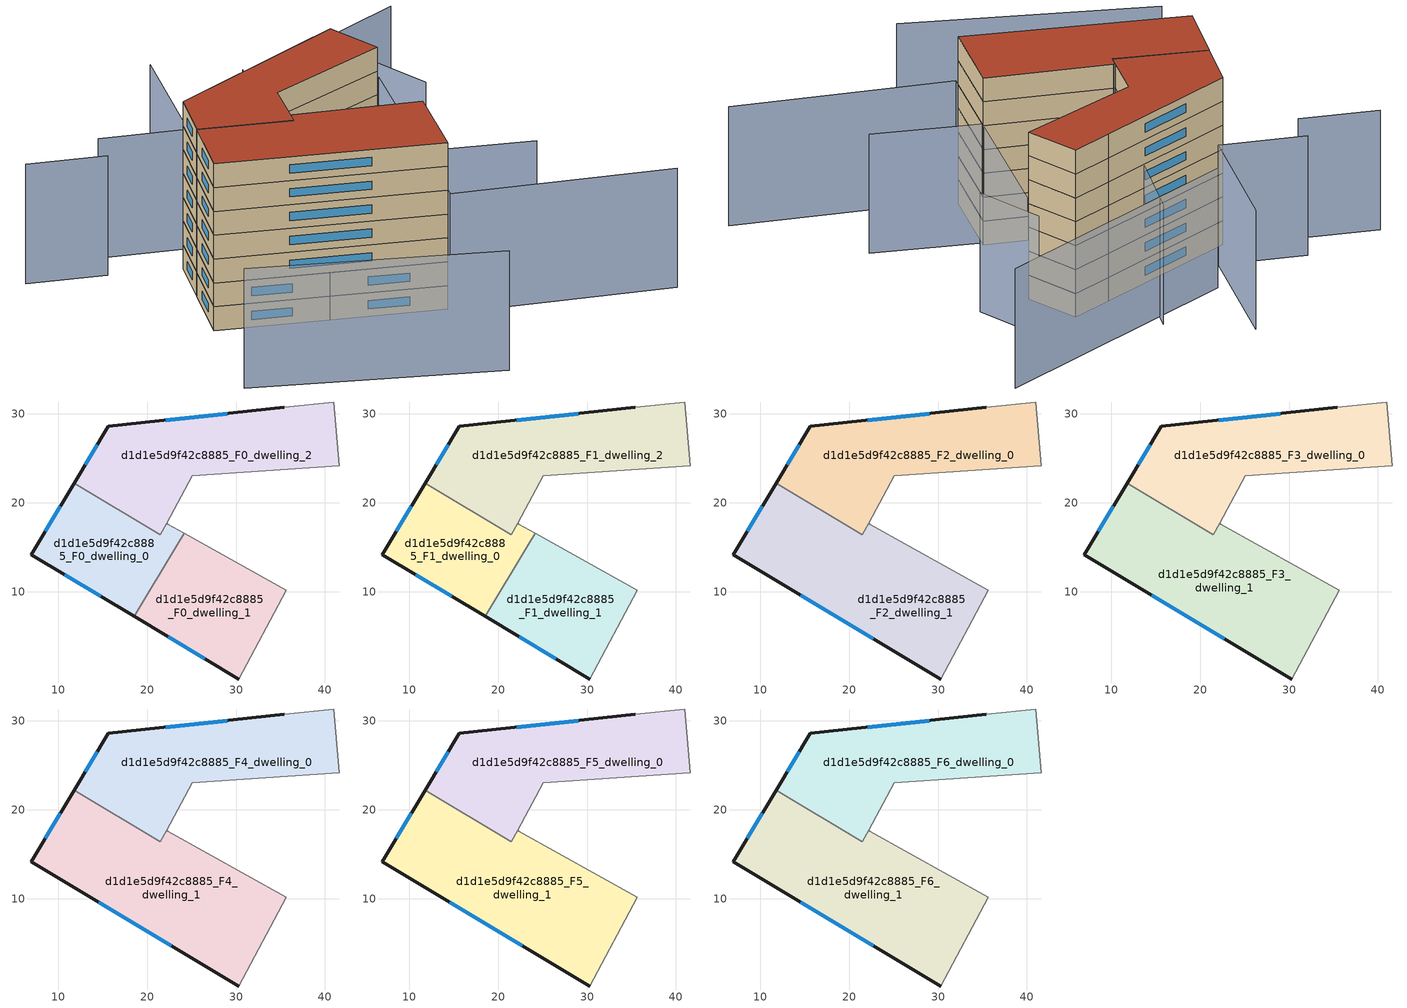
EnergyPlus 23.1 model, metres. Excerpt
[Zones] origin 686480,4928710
d1d1e5d9f42c8885_F0_dwelling_0
 floor ground (EU_floor_Construction): 22.18,17.68 22.31,17.61 24.15,16.58 23.36,15.27 18.54,7.24 6.97,14.18 11.79,22.21 21.48,16.4 z0
 wall outside (EU_wall_Construction): 11.79,22.21 6.97,14.18 18.55,7.24 z0:3
 wall adiabatic (EU_wall_Construction): 24.15,16.58 22.31,17.61 22.18,17.68 z0:3
 wall to d1d1e5d9f42c8885_F0_dwelling_1 (EU_wall_Construction): 18.55,7.24 23.36,15.27 24.15,16.58 z0:3
 wall to d1d1e5d9f42c8885_F0_dwelling_2 (EU_wall_Construction): 22.18,17.68 21.48,16.4 11.79,22.21 z0:3
 window (EU_Window_Construction): 10.74,11.92 14.78,9.49 / 10.22,19.6 8.54,16.79 z0.98:2.02
d1d1e5d9f42c8885_F0_dwelling_1
 floor ground (EU_floor_Construction): 35.64,10.14 30.3,0.19 18.55,7.24 23.36,15.27 24.15,16.58 z0
 wall outside (EU_wall_Construction): 18.55,7.24 30.3,0.19 z0:3
 wall adiabatic (EU_wall_Construction): 30.3,0.19 35.64,10.14 24.15,16.58 z0:3
 window (EU_Window_Construction): 22.37,4.94 26.48,2.48 z0.98:2.02
d1d1e5d9f42c8885_F0_dwelling_2
 floor ground (EU_floor_Construction): 41,31.34 41.59,24.15 25.08,23.04 21.48,16.4 11.79,22.21 15.62,28.61 35.44,30.72 z0
 wall outside (EU_wall_Construction): 35.44,30.72 15.62,28.61 11.79,22.21 z0:3
 wall adiabatic (EU_wall_Construction): 22.18,17.68 25.08,23.04 41.59,24.15 41,31.34 35.44,30.72 z0:3
 window (EU_Window_Construction): 14.38,26.52 13.04,24.29 / 29,30.04 22.07,29.3 z0.98:2.02
d1d1e5d9f42c8885_F1_dwelling_0
 floor to d1d1e5d9f42c8885_F0_dwelling_0 (EU_floor_Construction): 22.18,17.68 22.31,17.61 24.15,16.58 23.36,15.27 18.54,7.24 6.97,14.18 11.79,22.21 21.48,16.4 z3
 wall outside (EU_wall_Construction): 11.79,22.21 6.97,14.18 18.55,7.24 z3:6
 wall adiabatic (EU_wall_Construction): 24.15,16.58 22.31,17.61 22.18,17.68 z3:6
 wall to d1d1e5d9f42c8885_F1_dwelling_1 (EU_wall_Construction): 18.55,7.24 23.36,15.27 24.15,16.58 z3:6
 wall to d1d1e5d9f42c8885_F1_dwelling_2 (EU_wall_Construction): 22.18,17.68 21.48,16.4 11.79,22.21 z3:6
 window (EU_Window_Construction): 10.74,11.92 14.78,9.49 / 10.22,19.6 8.54,16.79 z3.98:5.02
d1d1e5d9f42c8885_F1_dwelling_1
 floor to d1d1e5d9f42c8885_F0_dwelling_1 (EU_floor_Construction): 35.64,10.14 30.3,0.19 18.54,7.24 24.15,16.58 z3
 wall outside (EU_wall_Construction): 18.55,7.24 30.3,0.19 z3:6
 wall adiabatic (EU_wall_Construction): 30.3,0.19 35.64,10.14 24.15,16.58 z3:6
 window (EU_Window_Construction): 22.37,4.94 26.48,2.48 z3.98:5.02
d1d1e5d9f42c8885_F1_dwelling_2
 floor to d1d1e5d9f42c8885_F0_dwelling_2 (EU_floor_Construction): 41,31.34 41.59,24.15 25.08,23.04 21.48,16.4 11.79,22.21 15.62,28.61 35.44,30.72 z3
 wall outside (EU_wall_Construction): 35.44,30.72 15.62,28.61 11.79,22.21 z3:6
 wall adiabatic (EU_wall_Construction): 22.18,17.68 25.08,23.04 41.59,24.15 41,31.34 35.44,30.72 z3:6
 window (EU_Window_Construction): 14.38,26.52 13.04,24.29 / 29,30.04 22.07,29.3 z3.98:5.02
d1d1e5d9f42c8885_F2_dwelling_0
 floor to d1d1e5d9f42c8885_F1_dwelling_2 (EU_floor_Construction): 41,31.34 41.59,24.15 25.08,23.04 21.48,16.4 11.79,22.21 15.62,28.61 35.44,30.72 z6
 wall outside (EU_wall_Construction): 35.44,30.72 15.62,28.61 11.79,22.21 z6:9
 wall adiabatic (EU_wall_Construction): 22.18,17.68 25.08,23.04 41.59,24.15 41,31.34 35.44,30.72 z6:9
 wall to d1d1e5d9f42c8885_F2_dwelling_1 (EU_wall_Construction): 11.79,22.21 21.48,16.4 22.18,17.68 z6:9
 window (EU_Window_Construction): 14.38,26.52 13.04,24.29 / 29,30.04 22.07,29.3 z6.98:8.02
d1d1e5d9f42c8885_F2_dwelling_1
 floor outside (EU_floor_Construction): 24.15,16.58 18.54,7.24 23.36,15.27 z6
 floor to d1d1e5d9f42c8885_F1_dwelling_0 (EU_floor_Construction): 22.18,17.68 22.31,17.61 24.15,16.58 23.36,15.27 18.54,7.24 6.97,14.18 11.79,22.21 21.48,16.4 z6
 floor to d1d1e5d9f42c8885_F1_dwelling_1 (EU_floor_Construction): 35.64,10.14 30.3,0.19 18.54,7.24 24.15,16.58 z6
 wall outside (EU_wall_Construction): 11.79,22.21 6.97,14.18 30.3,0.19 z6:9
 wall adiabatic (EU_wall_Construction): 30.3,0.19 35.64,10.14 22.33,17.59 22.31,17.61 22.18,17.68 z6:9
 window (EU_Window_Construction): 14.56,9.63 22.72,4.74 / 10.22,19.6 8.54,16.79 z6.98:8.02
d1d1e5d9f42c8885_F3_dwelling_0
 floor to d1d1e5d9f42c8885_F2_dwelling_0 (EU_floor_Construction): 41,31.34 41.59,24.15 25.08,23.04 21.48,16.4 11.79,22.21 15.62,28.61 35.44,30.72 z9
 wall outside (EU_wall_Construction): 35.44,30.72 15.62,28.61 11.79,22.21 z9:12
 wall adiabatic (EU_wall_Construction): 22.18,17.68 25.08,23.04 41.59,24.15 41,31.34 35.44,30.72 z9:12
 wall to d1d1e5d9f42c8885_F3_dwelling_1 (EU_wall_Construction): 11.79,22.21 21.48,16.4 22.18,17.68 z9:12
 window (EU_Window_Construction): 14.38,26.52 13.04,24.29 / 29,30.04 22.07,29.3 z9.98:11.02
d1d1e5d9f42c8885_F3_dwelling_1
 floor to d1d1e5d9f42c8885_F2_dwelling_1 (EU_floor_Construction): 35.64,10.14 30.3,0.19 6.97,14.18 11.79,22.21 21.48,16.4 22.18,17.68 22.31,17.61 22.33,17.59 z9
 wall outside (EU_wall_Construction): 11.79,22.21 6.97,14.18 30.3,0.19 z9:12
 wall adiabatic (EU_wall_Construction): 30.3,0.19 35.64,10.14 22.33,17.59 22.31,17.61 22.18,17.68 z9:12
 window (EU_Window_Construction): 14.56,9.63 22.72,4.74 / 10.22,19.6 8.54,16.79 z9.98:11.02
d1d1e5d9f42c8885_F4_dwelling_0
 floor to d1d1e5d9f42c8885_F3_dwelling_0 (EU_floor_Construction): 41,31.34 41.59,24.15 25.08,23.04 21.48,16.4 11.79,22.21 15.62,28.61 35.44,30.72 z12
 wall outside (EU_wall_Construction): 35.44,30.72 15.62,28.61 11.79,22.21 z12:15
 wall adiabatic (EU_wall_Construction): 22.18,17.68 25.08,23.04 41.59,24.15 41,31.34 35.44,30.72 z12:15
 wall to d1d1e5d9f42c8885_F4_dwelling_1 (EU_wall_Construction): 11.79,22.21 21.48,16.4 22.18,17.68 z12:15
 window (EU_Window_Construction): 14.38,26.52 13.04,24.29 / 29,30.04 22.07,29.3 z12.98:14.02
d1d1e5d9f42c8885_F4_dwelling_1
 floor to d1d1e5d9f42c8885_F3_dwelling_1 (EU_floor_Construction): 35.64,10.14 30.3,0.19 6.97,14.18 11.79,22.21 21.48,16.4 22.18,17.68 22.31,17.61 22.33,17.59 z12
 wall outside (EU_wall_Construction): 11.79,22.21 6.97,14.18 30.3,0.19 z12:15
 wall adiabatic (EU_wall_Construction): 30.3,0.19 35.64,10.14 22.33,17.59 22.31,17.61 22.18,17.68 z12:15
 window (EU_Window_Construction): 14.56,9.63 22.72,4.74 / 10.22,19.6 8.54,16.79 z12.98:14.02
d1d1e5d9f42c8885_F5_dwelling_0
 floor to d1d1e5d9f42c8885_F4_dwelling_0 (EU_floor_Construction): 41,31.34 41.59,24.15 25.08,23.04 21.48,16.4 11.79,22.21 15.62,28.61 35.44,30.72 z15
 wall outside (EU_wall_Construction): 35.44,30.72 15.62,28.61 11.79,22.21 z15:18
 wall adiabatic (EU_wall_Construction): 22.18,17.68 25.08,23.04 41.59,24.15 41,31.34 35.44,30.72 z15:18
 wall to d1d1e5d9f42c8885_F5_dwelling_1 (EU_wall_Construction): 11.79,22.21 21.48,16.4 22.18,17.68 z15:18
 window (EU_Window_Construction): 14.38,26.52 13.04,24.29 / 29,30.04 22.07,29.3 z15.98:17.02
d1d1e5d9f42c8885_F5_dwelling_1
 floor to d1d1e5d9f42c8885_F4_dwelling_1 (EU_floor_Construction): 35.64,10.14 30.3,0.19 6.97,14.18 11.79,22.21 21.48,16.4 22.18,17.68 22.31,17.61 22.33,17.59 z15
 wall outside (EU_wall_Construction): 11.79,22.21 6.97,14.18 30.3,0.19 z15:18
 wall adiabatic (EU_wall_Construction): 30.3,0.19 35.64,10.14 22.33,17.59 22.31,17.61 22.18,17.68 z15:18
 window (EU_Window_Construction): 14.56,9.63 22.72,4.74 / 10.22,19.6 8.54,16.79 z15.98:17.02
d1d1e5d9f42c8885_F6_dwelling_0
 floor to d1d1e5d9f42c8885_F5_dwelling_0 (EU_floor_Construction): 41,31.34 41.59,24.15 25.08,23.04 21.48,16.4 11.79,22.21 15.62,28.61 35.44,30.72 z18
 wall outside (EU_wall_Construction): 35.44,30.72 15.62,28.61 11.79,22.21 z18:21
 wall adiabatic (EU_wall_Construction): 22.18,17.68 25.08,23.04 41.59,24.15 41,31.34 35.44,30.72 z18:21
 wall to d1d1e5d9f42c8885_F6_dwelling_1 (EU_wall_Construction): 11.79,22.21 21.48,16.4 22.18,17.68 z18:21
 window (EU_Window_Construction): 14.38,26.52 13.04,24.29 / 29,30.04 22.07,29.3 z18.98:20.02
 roof outside (EU_roof_Construction): 41.59,24.15 41,31.34 35.44,30.72 15.62,28.61 11.79,22.21 21.48,16.4 25.08,23.04 z21
d1d1e5d9f42c8885_F6_dwelling_1
 floor to d1d1e5d9f42c8885_F5_dwelling_1 (EU_floor_Construction): 35.64,10.14 30.3,0.19 6.97,14.18 11.79,22.21 21.48,16.4 22.18,17.68 22.31,17.61 22.33,17.59 z18
 wall outside (EU_wall_Construction): 11.79,22.21 6.97,14.18 30.3,0.19 z18:21
 wall adiabatic (EU_wall_Construction): 30.3,0.19 35.64,10.14 22.33,17.59 22.31,17.61 22.18,17.68 z18:21
 window (EU_Window_Construction): 14.56,9.63 22.72,4.74 / 10.22,19.6 8.54,16.79 z18.98:20.02
 roof outside (EU_roof_Construction): 30.3,0.19 35.64,10.14 22.33,17.59 22.31,17.61 22.18,17.68 21.48,16.4 11.79,22.21 6.97,14.18 z21
shading: -0.82,0.73 24.45,-16.31 / 53.35,-13.31 29.83,-0.7 / 29.83,-0.7 44.96,27.51 / 46.66,2.92 21.94,17.83 / 21.94,17.83 34.96,39.42 / 47.93,22.87 47.34,31.96 / 8.18,33.18 -0.18,37.88 / 28.18,47.6 19.63,32.14 / 19.63,32.14 10.45,37.22 / 58.81,40.33 23.85,36.56 z0:15
[Building]
EU S2 Campaign: North Axis=0; Terrain=City; Solar Distribution=FullExterior
[Site:Location]
Bologna: Latitude=44.5; Longitude=11.25; Time Zone=1; Elevation=37
[SizingPeriod:WeatherFileDays]
AnnualSizingPeriod: Begin Month=1; Begin Day of Month=1; End Month=12; End Day of Month=31; Day of Week for Start Day=Monday; Use Weather File Daylight Saving Period=No; Use Weather File Rain and Snow Indicators=No
[MATERIAL]
EU_InternalMass_Material: Roughness=MediumRough; Thickness=0.1; Conductivity=1; Density=1800; Specific Heat=900; Thermal Absorptance=0.9; Solar Absorptance=0.7; Visible Absorptance=0.7
[MATERIAL:NOMASS] Roughness=MediumRough; Thermal Absorptance=0.9; Solar Absorptance=0.7; Visible Absorptance=0.7
Name | Thermal Resistance
EU_wall_NoMass | 0.905828
EU_roof_NoMass | 0.37593
EU_floor_NoMass | 0.67114
[WINDOWMATERIAL:SIMPLEGLAZINGSYSTEM]
EU_Window_SimpleGlazing: UFactor=4.52486; Solar Heat Gain Coefficient=0.85; Visible Transmittance=0.85
[CONSTRUCTION]
EU_wall_Construction: EU_wall_NoMass
EU_roof_Construction: EU_roof_NoMass
EU_floor_Construction: EU_floor_NoMass
EU_InternalMass_Construction: EU_InternalMass_Material
EU_Window_Construction: EU_Window_SimpleGlazing
[ZONE] Type=1; Multiplier=1; Ceiling Height=autocalculate; Floor Area=autocalculate; Part of Total Floor Area=Yes
Name | Volume
d1d1e5d9f42c8885_F0_dwelling_0; d1d1e5d9f42c8885_F1_dwelling_0 | 388.96
d1d1e5d9f42c8885_F2_dwelling_0; d1d1e5d9f42c8885_F3_dwelling_0; d1d1e5d9f42c8885_F4_dwelling_0; d1d1e5d9f42c8885_F5_dwelling_0; d1d1e5d9f42c8885_F6_dwelling_0; d1d1e5d9f42c8885_F0_dwelling_2; d1d1e5d9f42c8885_F1_dwelling_2 | 679.858
d1d1e5d9f42c8885_F0_dwelling_1 | 447.272
d1d1e5d9f42c8885_F1_dwelling_1 | 447.194
d1d1e5d9f42c8885_F2_dwelling_1 | 836.232
d1d1e5d9f42c8885_F3_dwelling_1; d1d1e5d9f42c8885_F4_dwelling_1; d1d1e5d9f42c8885_F5_dwelling_1; d1d1e5d9f42c8885_F6_dwelling_1 | 836.267
[INTERNALMASS] Construction=EU_InternalMass_Construction
Name | Zone or ZoneList | Surface Area
d1d1e5d9f42c8885_F0_dwelling_0_EU_InternalMass | d1d1e5d9f42c8885_F0_dwelling_0 | 129.66
d1d1e5d9f42c8885_F0_dwelling_1_EU_InternalMass | d1d1e5d9f42c8885_F0_dwelling_1 | 149.087
d1d1e5d9f42c8885_F0_dwelling_2_EU_InternalMass | d1d1e5d9f42c8885_F0_dwelling_2 | 226.623
d1d1e5d9f42c8885_F1_dwelling_0_EU_InternalMass | d1d1e5d9f42c8885_F1_dwelling_0 | 129.66
d1d1e5d9f42c8885_F1_dwelling_1_EU_InternalMass | d1d1e5d9f42c8885_F1_dwelling_1 | 149.087
d1d1e5d9f42c8885_F1_dwelling_2_EU_InternalMass | d1d1e5d9f42c8885_F1_dwelling_2 | 226.623
d1d1e5d9f42c8885_F2_dwelling_0_EU_InternalMass | d1d1e5d9f42c8885_F2_dwelling_0 | 226.623
d1d1e5d9f42c8885_F2_dwelling_1_EU_InternalMass | d1d1e5d9f42c8885_F2_dwelling_1 | 278.757
d1d1e5d9f42c8885_F3_dwelling_0_EU_InternalMass | d1d1e5d9f42c8885_F3_dwelling_0 | 226.623
d1d1e5d9f42c8885_F3_dwelling_1_EU_InternalMass | d1d1e5d9f42c8885_F3_dwelling_1 | 278.757
d1d1e5d9f42c8885_F4_dwelling_0_EU_InternalMass | d1d1e5d9f42c8885_F4_dwelling_0 | 226.623
d1d1e5d9f42c8885_F4_dwelling_1_EU_InternalMass | d1d1e5d9f42c8885_F4_dwelling_1 | 278.757
d1d1e5d9f42c8885_F5_dwelling_0_EU_InternalMass | d1d1e5d9f42c8885_F5_dwelling_0 | 226.623
d1d1e5d9f42c8885_F5_dwelling_1_EU_InternalMass | d1d1e5d9f42c8885_F5_dwelling_1 | 278.757
d1d1e5d9f42c8885_F6_dwelling_0_EU_InternalMass | d1d1e5d9f42c8885_F6_dwelling_0 | 226.623
d1d1e5d9f42c8885_F6_dwelling_1_EU_InternalMass | d1d1e5d9f42c8885_F6_dwelling_1 | 278.757
[OTHEREQUIPMENT] Fuel Type=Electricity; Design Level Calculation Method=Watts/Area; Power per Zone Floor Area=1; Fraction Latent=0; Fraction Radiant=0; Fraction Lost=0; Carbon Dioxide Generation Rate=0; EndUse Subcategory=EU_Step8_InternalGains
Name | Zone or ZoneList or Space or SpaceList | Schedule
EU_Step8_InternalGain_d1d1e5d9f42c8885_F0_dwelling_0_f000 | d1d1e5d9f42c8885_F0_dwelling_0 | EU_Step8_GainSchedule_d1d1e5d9f42c8885_F0_dwelling_0_f000
EU_Step8_InternalGain_d1d1e5d9f42c8885_F0_dwelling_1_f000 | d1d1e5d9f42c8885_F0_dwelling_1 | EU_Step8_GainSchedule_d1d1e5d9f42c8885_F0_dwelling_1_f000
EU_Step8_InternalGain_d1d1e5d9f42c8885_F0_dwelling_2_f000 | d1d1e5d9f42c8885_F0_dwelling_2 | EU_Step8_GainSchedule_d1d1e5d9f42c8885_F0_dwelling_2_f000
EU_Step8_InternalGain_d1d1e5d9f42c8885_F1_dwelling_0_f000 | d1d1e5d9f42c8885_F1_dwelling_0 | EU_Step8_GainSchedule_d1d1e5d9f42c8885_F1_dwelling_0_f000
EU_Step8_InternalGain_d1d1e5d9f42c8885_F1_dwelling_1_f000 | d1d1e5d9f42c8885_F1_dwelling_1 | EU_Step8_GainSchedule_d1d1e5d9f42c8885_F1_dwelling_1_f000
EU_Step8_InternalGain_d1d1e5d9f42c8885_F1_dwelling_2_f000 | d1d1e5d9f42c8885_F1_dwelling_2 | EU_Step8_GainSchedule_d1d1e5d9f42c8885_F1_dwelling_2_f000
EU_Step8_InternalGain_d1d1e5d9f42c8885_F2_dwelling_0_f000 | d1d1e5d9f42c8885_F2_dwelling_0 | EU_Step8_GainSchedule_d1d1e5d9f42c8885_F2_dwelling_0_f000
EU_Step8_InternalGain_d1d1e5d9f42c8885_F2_dwelling_1_f000 | d1d1e5d9f42c8885_F2_dwelling_1 | EU_Step8_GainSchedule_d1d1e5d9f42c8885_F2_dwelling_1_f000
EU_Step8_InternalGain_d1d1e5d9f42c8885_F3_dwelling_0_f000 | d1d1e5d9f42c8885_F3_dwelling_0 | EU_Step8_GainSchedule_d1d1e5d9f42c8885_F3_dwelling_0_f000
EU_Step8_InternalGain_d1d1e5d9f42c8885_F3_dwelling_1_f000 | d1d1e5d9f42c8885_F3_dwelling_1 | EU_Step8_GainSchedule_d1d1e5d9f42c8885_F3_dwelling_1_f000
EU_Step8_InternalGain_d1d1e5d9f42c8885_F4_dwelling_0_f000 | d1d1e5d9f42c8885_F4_dwelling_0 | EU_Step8_GainSchedule_d1d1e5d9f42c8885_F4_dwelling_0_f000
EU_Step8_InternalGain_d1d1e5d9f42c8885_F4_dwelling_1_f000 | d1d1e5d9f42c8885_F4_dwelling_1 | EU_Step8_GainSchedule_d1d1e5d9f42c8885_F4_dwelling_1_f000
EU_Step8_InternalGain_d1d1e5d9f42c8885_F5_dwelling_0_f000 | d1d1e5d9f42c8885_F5_dwelling_0 | EU_Step8_GainSchedule_d1d1e5d9f42c8885_F5_dwelling_0_f000
EU_Step8_InternalGain_d1d1e5d9f42c8885_F5_dwelling_1_f000 | d1d1e5d9f42c8885_F5_dwelling_1 | EU_Step8_GainSchedule_d1d1e5d9f42c8885_F5_dwelling_1_f000
EU_Step8_InternalGain_d1d1e5d9f42c8885_F6_dwelling_0_f000 | d1d1e5d9f42c8885_F6_dwelling_0 | EU_Step8_GainSchedule_d1d1e5d9f42c8885_F6_dwelling_0_f000
EU_Step8_InternalGain_d1d1e5d9f42c8885_F6_dwelling_1_f000 | d1d1e5d9f42c8885_F6_dwelling_1 | EU_Step8_GainSchedule_d1d1e5d9f42c8885_F6_dwelling_1_f000
[ZONEVENTILATION:DESIGNFLOWRATE] Schedule=EU_AlwaysOn; Design Flow Rate Calculation Method=AirChanges/Hour; Air Changes per Hour=0.73129; Ventilation Type=Natural; Fan Pressure Rise=0; Fan Total Efficiency=1; Constant Term Coefficient=1; Temperature Term Coefficient=0; Velocity Term Coefficient=0; Velocity Squared Term Coefficient=0; Minimum Indoor Temperature=-100; Maximum Indoor Temperature=100; Delta Temperature=-100; Minimum Outdoor Temperature=-100; Maximum Outdoor Temperature=100; Maximum Wind Speed=40
Name | Zone or ZoneList or Space or SpaceList
EU_ConstantAir_d1d1e5d9f42c8885_F0_dwelling_0 | d1d1e5d9f42c8885_F0_dwelling_0
EU_ConstantAir_d1d1e5d9f42c8885_F0_dwelling_1 | d1d1e5d9f42c8885_F0_dwelling_1
EU_ConstantAir_d1d1e5d9f42c8885_F0_dwelling_2 | d1d1e5d9f42c8885_F0_dwelling_2
EU_ConstantAir_d1d1e5d9f42c8885_F1_dwelling_0 | d1d1e5d9f42c8885_F1_dwelling_0
EU_ConstantAir_d1d1e5d9f42c8885_F1_dwelling_1 | d1d1e5d9f42c8885_F1_dwelling_1
EU_ConstantAir_d1d1e5d9f42c8885_F1_dwelling_2 | d1d1e5d9f42c8885_F1_dwelling_2
EU_ConstantAir_d1d1e5d9f42c8885_F2_dwelling_0 | d1d1e5d9f42c8885_F2_dwelling_0
EU_ConstantAir_d1d1e5d9f42c8885_F2_dwelling_1 | d1d1e5d9f42c8885_F2_dwelling_1
EU_ConstantAir_d1d1e5d9f42c8885_F3_dwelling_0 | d1d1e5d9f42c8885_F3_dwelling_0
EU_ConstantAir_d1d1e5d9f42c8885_F3_dwelling_1 | d1d1e5d9f42c8885_F3_dwelling_1
EU_ConstantAir_d1d1e5d9f42c8885_F4_dwelling_0 | d1d1e5d9f42c8885_F4_dwelling_0
EU_ConstantAir_d1d1e5d9f42c8885_F4_dwelling_1 | d1d1e5d9f42c8885_F4_dwelling_1
EU_ConstantAir_d1d1e5d9f42c8885_F5_dwelling_0 | d1d1e5d9f42c8885_F5_dwelling_0
EU_ConstantAir_d1d1e5d9f42c8885_F5_dwelling_1 | d1d1e5d9f42c8885_F5_dwelling_1
EU_ConstantAir_d1d1e5d9f42c8885_F6_dwelling_0 | d1d1e5d9f42c8885_F6_dwelling_0
EU_ConstantAir_d1d1e5d9f42c8885_F6_dwelling_1 | d1d1e5d9f42c8885_F6_dwelling_1
[HVACTEMPLATE:THERMOSTAT] Constant Heating Setpoint=20; Constant Cooling Setpoint=50
EU_HeatOnly_d1d1e5d9f42c8885_F0_dwelling_0; EU_HeatOnly_d1d1e5d9f42c8885_F0_dwelling_1; EU_HeatOnly_d1d1e5d9f42c8885_F0_dwelling_2; EU_HeatOnly_d1d1e5d9f42c8885_F1_dwelling_0; EU_HeatOnly_d1d1e5d9f42c8885_F1_dwelling_1; EU_HeatOnly_d1d1e5d9f42c8885_F1_dwelling_2; EU_HeatOnly_d1d1e5d9f42c8885_F2_dwelling_0; EU_HeatOnly_d1d1e5d9f42c8885_F2_dwelling_1; EU_HeatOnly_d1d1e5d9f42c8885_F3_dwelling_0; EU_HeatOnly_d1d1e5d9f42c8885_F3_dwelling_1; EU_HeatOnly_d1d1e5d9f42c8885_F4_dwelling_0; EU_HeatOnly_d1d1e5d9f42c8885_F4_dwelling_1; EU_HeatOnly_d1d1e5d9f42c8885_F5_dwelling_0; EU_HeatOnly_d1d1e5d9f42c8885_F5_dwelling_1; EU_HeatOnly_d1d1e5d9f42c8885_F6_dwelling_0; EU_HeatOnly_d1d1e5d9f42c8885_F6_dwelling_1
[HVACTEMPLATE:ZONE:IDEALLOADSAIRSYSTEM] System Availability Schedule=EU_AlwaysOn; Maximum Heating Supply Air Temperature=50; Minimum Cooling Supply Air Temperature=13; Maximum Heating Supply Air Humidity Ratio=0.0156; Minimum Cooling Supply Air Humidity Ratio=0.0077; Heating Limit=NoLimit; Cooling Limit=NoLimit; Heating Availability Schedule=EU_AlwaysOn; Cooling Availability Schedule=EU_CoolingOff; Dehumidification Control Type=ConstantSensibleHeatRatio; Cooling Sensible Heat Ratio=0.7; Dehumidification Setpoint=60; Humidification Control Type=None; Humidification Setpoint=30; Outdoor Air Method=None; Outdoor Air Flow Rate per Person=0.00944; Outdoor Air Flow Rate per Zone Floor Area=0; Outdoor Air Flow Rate per Zone=0; Demand Controlled Ventilation Type=None; Outdoor Air Economizer Type=NoEconomizer; Heat Recovery Type=None; Sensible Heat Recovery Effectiveness=0.7; Latent Heat Recovery Effectiveness=0.65
Name | Template Thermostat
d1d1e5d9f42c8885_F0_dwelling_0 | EU_HeatOnly_d1d1e5d9f42c8885_F0_dwelling_0
d1d1e5d9f42c8885_F0_dwelling_1 | EU_HeatOnly_d1d1e5d9f42c8885_F0_dwelling_1
d1d1e5d9f42c8885_F0_dwelling_2 | EU_HeatOnly_d1d1e5d9f42c8885_F0_dwelling_2
d1d1e5d9f42c8885_F1_dwelling_0 | EU_HeatOnly_d1d1e5d9f42c8885_F1_dwelling_0
d1d1e5d9f42c8885_F1_dwelling_1 | EU_HeatOnly_d1d1e5d9f42c8885_F1_dwelling_1
d1d1e5d9f42c8885_F1_dwelling_2 | EU_HeatOnly_d1d1e5d9f42c8885_F1_dwelling_2
d1d1e5d9f42c8885_F2_dwelling_0 | EU_HeatOnly_d1d1e5d9f42c8885_F2_dwelling_0
d1d1e5d9f42c8885_F2_dwelling_1 | EU_HeatOnly_d1d1e5d9f42c8885_F2_dwelling_1
d1d1e5d9f42c8885_F3_dwelling_0 | EU_HeatOnly_d1d1e5d9f42c8885_F3_dwelling_0
d1d1e5d9f42c8885_F3_dwelling_1 | EU_HeatOnly_d1d1e5d9f42c8885_F3_dwelling_1
d1d1e5d9f42c8885_F4_dwelling_0 | EU_HeatOnly_d1d1e5d9f42c8885_F4_dwelling_0
d1d1e5d9f42c8885_F4_dwelling_1 | EU_HeatOnly_d1d1e5d9f42c8885_F4_dwelling_1
d1d1e5d9f42c8885_F5_dwelling_0 | EU_HeatOnly_d1d1e5d9f42c8885_F5_dwelling_0
d1d1e5d9f42c8885_F5_dwelling_1 | EU_HeatOnly_d1d1e5d9f42c8885_F5_dwelling_1
d1d1e5d9f42c8885_F6_dwelling_0 | EU_HeatOnly_d1d1e5d9f42c8885_F6_dwelling_0
d1d1e5d9f42c8885_F6_dwelling_1 | EU_HeatOnly_d1d1e5d9f42c8885_F6_dwelling_1
[SIZING:ZONE] Zone Cooling Design Supply Air Temperature Input Method=SupplyAirTemperature; Zone Cooling Design Supply Air Temperature=13; Zone Heating Design Supply Air Temperature Input Method=SupplyAirTemperature; Zone Heating Design Supply Air Temperature=50; Zone Cooling Design Supply Air Humidity Ratio=0.008; Zone Heating Design Supply Air Humidity Ratio=0.008; Cooling Design Air Flow Method=DesignDay; Cooling Design Air Flow Rate=0; Cooling Minimum Air Flow per Zone Floor Area=0.000762; Cooling Minimum Air Flow=0; Cooling Minimum Air Flow Fraction=0.2; Heating Design Air Flow Method=DesignDay; Heating Design Air Flow Rate=0; Heating Maximum Air Flow per Zone Floor Area=0.002032; Heating Maximum Air Flow=0.141576; Heating Maximum Air Flow Fraction=0.3; Account for Dedicated Outdoor Air System=No; Dedicated Outdoor Air System Control Strategy=NeutralSupplyAir; Dedicated Outdoor Air Low Setpoint Temperature for Design=autosize; Dedicated Outdoor Air High Setpoint Temperature for Design=autosize; Zone Load Sizing Method=Sensible Load Only No Latent Load; Zone Latent Cooling Design Supply Air Humidity Ratio Input Method=HumidityRatioDifference; Zone Cooling Design Supply Air Humidity Ratio Difference=0.005; Zone Latent Heating Design Supply Air Humidity Ratio Input Method=HumidityRatioDifference; Zone Humidification Design Supply Air Humidity Ratio Difference=0.005
d1d1e5d9f42c8885_F0_dwelling_0; d1d1e5d9f42c8885_F0_dwelling_1; d1d1e5d9f42c8885_F0_dwelling_2; d1d1e5d9f42c8885_F1_dwelling_0; d1d1e5d9f42c8885_F1_dwelling_1; d1d1e5d9f42c8885_F1_dwelling_2; d1d1e5d9f42c8885_F2_dwelling_0; d1d1e5d9f42c8885_F2_dwelling_1; d1d1e5d9f42c8885_F3_dwelling_0; d1d1e5d9f42c8885_F3_dwelling_1; d1d1e5d9f42c8885_F4_dwelling_0; d1d1e5d9f42c8885_F4_dwelling_1; d1d1e5d9f42c8885_F5_dwelling_0; d1d1e5d9f42c8885_F5_dwelling_1; d1d1e5d9f42c8885_F6_dwelling_0; d1d1e5d9f42c8885_F6_dwelling_1
[SCHEDULE:CONSTANT]
Name | Hourly Value
EU_AlwaysOn | 1
EU_CoolingOff | 0
[SCHEDULE:FILE] Column Number=1; Rows to Skip at Top=0; Number of Hours of Data=8760; Column Separator=Comma; Interpolate to Timestep=No; Minutes per Item=60; Adjust Schedule for Daylight Savings=Yes
Name | File
EU_Step8_GainSchedule_d1d1e5d9f42c8885_F0_dwelling_0_f000 | ../../schedules/d1d1e5d9f42c8885/d1d1e5d9f42c8885_F0_dwelling_0_f000_gain.csv
EU_Step8_GainSchedule_d1d1e5d9f42c8885_F0_dwelling_1_f000 | ../../schedules/d1d1e5d9f42c8885/d1d1e5d9f42c8885_F0_dwelling_1_f000_gain.csv
EU_Step8_GainSchedule_d1d1e5d9f42c8885_F0_dwelling_2_f000 | ../../schedules/d1d1e5d9f42c8885/d1d1e5d9f42c8885_F0_dwelling_2_f000_gain.csv
EU_Step8_GainSchedule_d1d1e5d9f42c8885_F1_dwelling_0_f000 | ../../schedules/d1d1e5d9f42c8885/d1d1e5d9f42c8885_F1_dwelling_0_f000_gain.csv
EU_Step8_GainSchedule_d1d1e5d9f42c8885_F1_dwelling_1_f000 | ../../schedules/d1d1e5d9f42c8885/d1d1e5d9f42c8885_F1_dwelling_1_f000_gain.csv
EU_Step8_GainSchedule_d1d1e5d9f42c8885_F1_dwelling_2_f000 | ../../schedules/d1d1e5d9f42c8885/d1d1e5d9f42c8885_F1_dwelling_2_f000_gain.csv
EU_Step8_GainSchedule_d1d1e5d9f42c8885_F2_dwelling_0_f000 | ../../schedules/d1d1e5d9f42c8885/d1d1e5d9f42c8885_F2_dwelling_0_f000_gain.csv
EU_Step8_GainSchedule_d1d1e5d9f42c8885_F2_dwelling_1_f000 | ../../schedules/d1d1e5d9f42c8885/d1d1e5d9f42c8885_F2_dwelling_1_f000_gain.csv
EU_Step8_GainSchedule_d1d1e5d9f42c8885_F3_dwelling_0_f000 | ../../schedules/d1d1e5d9f42c8885/d1d1e5d9f42c8885_F3_dwelling_0_f000_gain.csv
EU_Step8_GainSchedule_d1d1e5d9f42c8885_F3_dwelling_1_f000 | ../../schedules/d1d1e5d9f42c8885/d1d1e5d9f42c8885_F3_dwelling_1_f000_gain.csv
EU_Step8_GainSchedule_d1d1e5d9f42c8885_F4_dwelling_0_f000 | ../../schedules/d1d1e5d9f42c8885/d1d1e5d9f42c8885_F4_dwelling_0_f000_gain.csv
EU_Step8_GainSchedule_d1d1e5d9f42c8885_F4_dwelling_1_f000 | ../../schedules/d1d1e5d9f42c8885/d1d1e5d9f42c8885_F4_dwelling_1_f000_gain.csv
EU_Step8_GainSchedule_d1d1e5d9f42c8885_F5_dwelling_0_f000 | ../../schedules/d1d1e5d9f42c8885/d1d1e5d9f42c8885_F5_dwelling_0_f000_gain.csv
EU_Step8_GainSchedule_d1d1e5d9f42c8885_F5_dwelling_1_f000 | ../../schedules/d1d1e5d9f42c8885/d1d1e5d9f42c8885_F5_dwelling_1_f000_gain.csv
EU_Step8_GainSchedule_d1d1e5d9f42c8885_F6_dwelling_0_f000 | ../../schedules/d1d1e5d9f42c8885/d1d1e5d9f42c8885_F6_dwelling_0_f000_gain.csv
EU_Step8_GainSchedule_d1d1e5d9f42c8885_F6_dwelling_1_f000 | ../../schedules/d1d1e5d9f42c8885/d1d1e5d9f42c8885_F6_dwelling_1_f000_gain.csv
